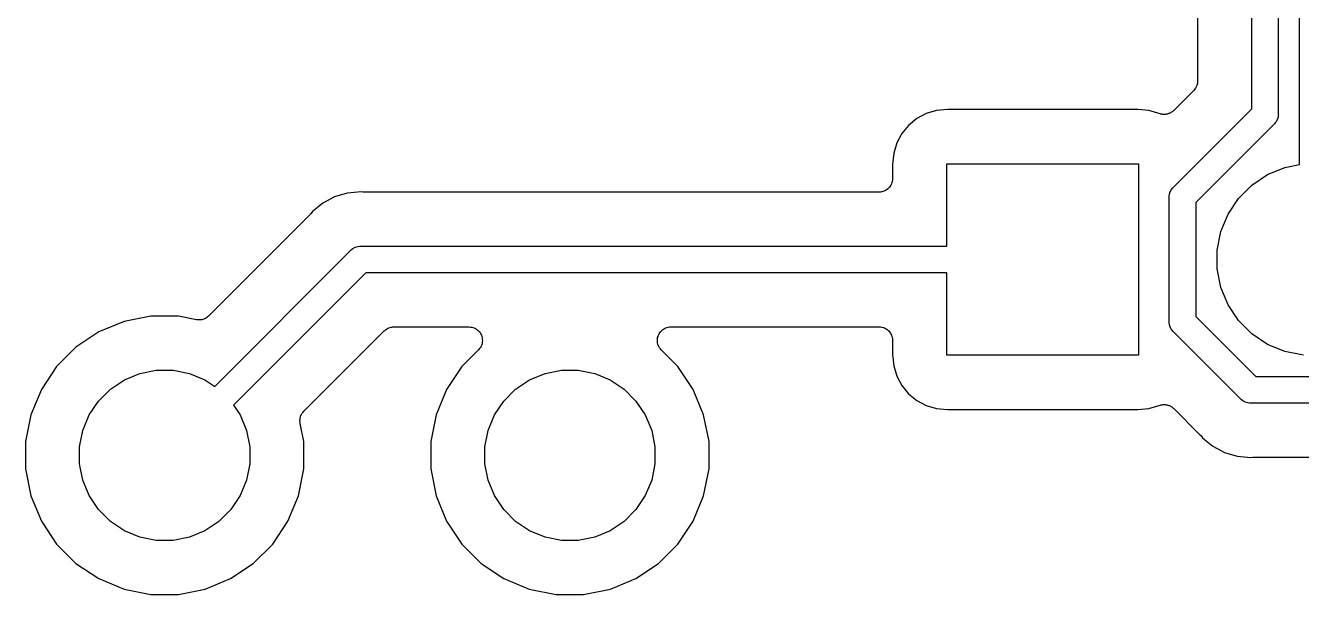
# Model space of a CAD drawing. Extents: x 20 to 116, y -135 to -20.
# Drawn here: x 56.81 to 68.8, y -84.69 to -79.34 of the extents above; entities that cross this region are included whole.
import ezdxf

# ---------------------------------------------------------------- set-up
doc = ezdxf.new("R2010")
doc.units = 0
doc.layers.add('BLACK', color=7, linetype='CONTINUOUS')

msp = doc.modelspace()

# ---------------------------------------------------------------- linework, layer by layer
at = {"layer": 'BLACK', "linetype": 'Continuous'}
for p, q in [((68.785, -80.6472), (68.785, -65.9311)), ((68.585, -75.1311), (68.585, -80.1709)), ((68.335, -80.1252), (68.335, -75.25)), ((67.827, -75.885), (67.827, -79.8622)), ((67.8242, -79.8886), (67.8207, -79.8998)), ((67.8243, -79.8879), (67.8242, -79.8886)), ((67.8245, -79.8873), (67.8243, -79.8879)), ((67.8257, -79.8757), (67.8245, -79.8873)), ((67.827, -79.864), (67.8257, -79.8757)), ((67.827, -79.8622), (67.827, -79.8626)), ((67.827, -79.8626), (67.827, -79.8626)), ((67.827, -79.8626), (67.827, -79.8627)), ((67.827, -79.8627), (67.827, -79.864)), ((67.7898, -79.952), (67.6021, -80.1397)), ((67.7972, -79.9429), (67.7898, -79.952)), ((67.8048, -79.934), (67.7972, -79.9429)), ((67.8051, -79.9334), (67.8048, -79.934)), ((67.8055, -79.9329), (67.8051, -79.9334)), ((67.8111, -79.9225), (67.8055, -79.9329)), ((67.8167, -79.9122), (67.8111, -79.9225)), ((67.8169, -79.9116), (67.8167, -79.9122)), ((67.8172, -79.911), (67.8169, -79.9116)), ((67.8207, -79.8998), (67.8172, -79.911)), ((65.4762, -80.1289), (65.3704, -80.1394)), ((67.2638, -80.1289), (65.4762, -80.1289)), ((67.3696, -80.1393), (67.2638, -80.1289)), ((67.6009, -80.8593), (68.335, -80.1252)), ((65.1864, -80.2156), (65.1091, -80.2791)), ((65.2747, -80.1684), (65.1864, -80.2156)), ((65.3704, -80.1394), (65.2747, -80.1684)), ((67.4754, -80.1715), (67.3696, -80.1393)), ((67.4809, -80.1726), (67.4754, -80.1715)), ((67.4863, -80.1742), (67.4809, -80.1726)), ((67.4931, -80.175), (67.4863, -80.1742)), ((67.4997, -80.1763), (67.4931, -80.175)), ((67.5053, -80.1763), (67.4997, -80.1763)), ((67.5109, -80.1769), (67.5053, -80.1763)), ((67.5177, -80.1763), (67.5109, -80.1769)), ((67.5245, -80.1763), (67.5177, -80.1763)), ((67.53, -80.1752), (67.5245, -80.1763)), ((67.5356, -80.1748), (67.53, -80.1752)), ((67.5422, -80.1729), (67.5356, -80.1748)), ((67.5488, -80.1715), (67.5422, -80.1729)), ((67.554, -80.1694), (67.5488, -80.1715)), ((67.5594, -80.1678), (67.554, -80.1694)), ((67.5655, -80.1647), (67.5594, -80.1678)), ((67.5718, -80.1621), (67.5655, -80.1647)), ((67.5764, -80.159), (67.5718, -80.1621)), ((67.5814, -80.1564), (67.5764, -80.159)), ((67.5868, -80.1522), (67.5814, -80.1564)), ((67.5924, -80.1484), (67.5868, -80.1522)), ((67.5964, -80.1445), (67.5924, -80.1484)), ((67.6008, -80.141), (67.5964, -80.1445)), ((67.6021, -80.1397), (67.6008, -80.141)), ((68.5644, -80.2468), (68.5569, -80.256)), ((68.576, -80.2251), (68.5644, -80.2468)), ((68.5769, -80.2223), (68.576, -80.2251)), ((68.5832, -80.2015), (68.5769, -80.2223)), ((68.585, -80.1831), (68.5832, -80.2015)), ((68.585, -80.1709), (68.5856, -80.177)), ((68.5856, -80.177), (68.585, -80.1831)), ((68.585, -80.1831), (68.585, -80.1831)), ((65.0456, -80.3564), (64.9984, -80.4447)), ((65.1091, -80.2791), (65.0456, -80.3564)), ((68.544, -80.2697), (67.81, -81.0038)), ((68.5488, -80.2658), (68.544, -80.2697)), ((68.5569, -80.256), (68.5488, -80.2658)), ((64.9984, -80.4447), (64.9693, -80.5404)), ((64.9693, -80.5404), (64.9589, -80.6462)), ((64.9589, -80.6462), (64.9589, -80.78)), ((65.47, -81.415), (65.47, -80.64)), ((65.47, -80.64), (67.27, -80.64)), ((67.27, -80.64), (67.27, -82.44)), ((68.4837, -80.7424), (68.6475, -80.6746)), ((68.6475, -80.6746), (68.785, -80.6472)), ((64.9367, -80.8518), (64.929, -80.8609)), ((64.9369, -80.8514), (64.9367, -80.8518)), ((64.9372, -80.851), (64.9369, -80.8514)), ((64.9429, -80.8405), (64.9372, -80.851)), ((64.9487, -80.83), (64.9429, -80.8405)), ((64.9488, -80.8296), (64.9487, -80.83)), ((64.949, -80.8292), (64.9488, -80.8296)), ((64.9525, -80.8178), (64.949, -80.8292)), ((64.9562, -80.8064), (64.9525, -80.8178)), ((64.9563, -80.8055), (64.9562, -80.806)), ((64.9562, -80.806), (64.9562, -80.8064)), ((64.9576, -80.7937), (64.9563, -80.8055)), ((64.9589, -80.7818), (64.9576, -80.7937)), ((64.9589, -80.78), (64.9589, -80.7809)), ((64.9589, -80.7809), (64.9589, -80.7809)), ((64.9589, -80.7809), (64.9589, -80.7809)), ((64.9589, -80.7809), (64.9589, -80.7818)), ((68.2109, -80.9663), (68.3363, -80.8409)), ((68.3363, -80.8409), (68.4837, -80.7424)), ((59.7116, -80.9524), (59.6016, -81.0111)), ((59.8309, -80.9162), (59.7116, -80.9524)), ((59.93, -80.9064), (59.8309, -80.9162)), ((59.9301, -80.9064), (59.93, -80.9064)), ((59.955, -80.9039), (59.9301, -80.9064)), ((59.9799, -80.9064), (59.955, -80.9039)), ((59.9852, -80.9064), (59.9799, -80.9064)), ((59.9905, -80.907), (59.9852, -80.9064)), ((59.9923, -80.907), (59.9905, -80.907)), ((64.8319, -80.907), (59.9923, -80.907)), ((64.8438, -80.9058), (64.8319, -80.907)), ((64.8557, -80.9047), (64.8438, -80.9058)), ((64.8562, -80.9046), (64.8557, -80.9047)), ((64.8566, -80.9046), (64.8562, -80.9046)), ((64.8681, -80.9011), (64.8566, -80.9046)), ((64.8795, -80.8978), (64.8681, -80.9011)), ((64.8799, -80.8975), (64.8795, -80.8978)), ((64.8803, -80.8974), (64.8799, -80.8975)), ((64.8909, -80.8918), (64.8803, -80.8974)), ((64.9015, -80.8863), (64.8909, -80.8918)), ((64.9018, -80.886), (64.9015, -80.8863)), ((64.9022, -80.8858), (64.9018, -80.886)), ((64.9115, -80.8782), (64.9022, -80.8858)), ((64.9208, -80.8707), (64.9115, -80.8782)), ((64.9211, -80.8704), (64.9208, -80.8707)), ((64.9214, -80.8701), (64.9211, -80.8704)), ((64.929, -80.8609), (64.9214, -80.8701)), ((67.5594, -80.952), (67.5604, -80.9415)), ((67.56, -80.9581), (67.5594, -80.952)), ((67.56, -82.1219), (67.56, -80.9581)), ((67.5604, -80.9415), (67.5618, -80.9275)), ((67.5618, -80.9275), (67.5624, -80.9255)), ((67.5624, -80.9255), (67.569, -80.9039)), ((67.569, -80.9039), (67.5806, -80.8822)), ((67.5806, -80.8822), (67.5923, -80.8679)), ((67.5923, -80.8679), (67.5962, -80.8632)), ((67.5923, -80.8679), (67.5923, -80.8679)), ((67.5962, -80.8632), (67.6009, -80.8593)), ((68.1124, -81.1137), (68.2109, -80.9663)), ((59.5052, -81.0902), (59.4894, -81.1096)), ((59.5678, -81.0389), (59.5052, -81.0902)), ((59.6016, -81.0111), (59.5678, -81.0389)), ((59.5678, -81.0389), (59.5678, -81.0389)), ((67.81, -81.0038), (67.81, -82.0762)), ((59.481, -81.1188), (58.5287, -82.0711)), ((59.4844, -81.1147), (59.481, -81.1188)), ((59.4882, -81.1109), (59.4844, -81.1147)), ((59.4894, -81.1096), (59.4882, -81.1109)), ((68.0446, -81.2775), (68.1124, -81.1137)), ((68.01, -81.4514), (68.0446, -81.2775)), ((59.8623, -81.4559), (59.8662, -81.4512)), ((59.8662, -81.4512), (59.8721, -81.4463)), ((59.8721, -81.4463), (59.8852, -81.4356)), ((59.8852, -81.4356), (59.9069, -81.424)), ((59.9069, -81.424), (59.9305, -81.4168)), ((59.9305, -81.4168), (59.9489, -81.415)), ((59.9489, -81.415), (59.955, -81.4144)), ((59.9489, -81.415), (59.9489, -81.415)), ((59.955, -81.4144), (59.9611, -81.415)), ((59.9611, -81.415), (65.47, -81.415)), ((68.01, -81.6286), (68.01, -81.4514)), ((58.5858, -82.7324), (59.8623, -81.4559)), ((60.0068, -81.665), (58.7626, -82.9092)), ((65.47, -81.665), (60.0068, -81.665)), ((65.47, -82.44), (65.47, -81.665)), ((68.0446, -81.8025), (68.01, -81.6286)), ((68.1124, -81.9663), (68.0446, -81.8025)), ((68.2109, -82.1137), (68.1124, -81.9663)), ((57.7335, -82.1223), (57.4954, -82.2209)), ((57.9862, -82.072), (57.7335, -82.1223)), ((58.2438, -82.072), (57.9862, -82.072)), ((58.4141, -82.1059), (58.2438, -82.072)), ((58.4259, -82.107), (58.4141, -82.1059)), ((58.4376, -82.1083), (58.4259, -82.107)), ((58.4382, -82.1083), (58.4376, -82.1083)), ((58.4388, -82.1083), (58.4382, -82.1083)), ((58.4505, -82.1072), (58.4388, -82.1083)), ((58.4622, -82.1061), (58.4505, -82.1072)), ((58.4628, -82.106), (58.4622, -82.1061)), ((58.4634, -82.1059), (58.4628, -82.106)), ((58.4747, -82.1025), (58.4634, -82.1059)), ((58.486, -82.0992), (58.4747, -82.1025)), ((58.4866, -82.0989), (58.486, -82.0992)), ((58.4872, -82.0988), (58.4866, -82.0989)), ((58.4976, -82.0932), (58.4872, -82.0988)), ((58.5081, -82.0878), (58.4976, -82.0932)), ((58.5085, -82.0874), (58.5081, -82.0878)), ((58.5091, -82.0872), (58.5085, -82.0874)), ((58.5182, -82.0797), (58.5091, -82.0872)), ((58.5274, -82.0724), (58.5182, -82.0797)), ((58.5283, -82.0715), (58.5274, -82.0724)), ((58.5287, -82.0711), (58.5283, -82.0715)), ((58.5283, -82.0715), (58.5283, -82.0715)), ((58.5283, -82.0715), (58.5283, -82.0715)), ((60.2581, -82.1741), (60.2698, -82.173)), ((60.2698, -82.173), (60.9756, -82.173)), ((60.9756, -82.173), (60.9769, -82.173)), ((60.9769, -82.173), (60.9769, -82.173)), ((60.9769, -82.173), (60.977, -82.173)), ((60.977, -82.173), (60.9774, -82.173)), ((60.9774, -82.173), (60.9896, -82.1744)), ((62.8622, -82.1742), (62.8744, -82.173)), ((62.8744, -82.173), (64.8319, -82.173)), ((64.8319, -82.173), (64.8328, -82.173)), ((64.8328, -82.173), (64.8328, -82.173)), ((64.8328, -82.173), (64.8328, -82.173)), ((64.8328, -82.173), (64.8337, -82.173)), ((64.8337, -82.173), (64.8456, -82.1743)), ((67.5594, -82.128), (67.56, -82.1219)), ((67.56, -82.1341), (67.5594, -82.128)), ((67.5618, -82.1525), (67.56, -82.1341)), ((67.56, -82.1341), (67.56, -82.1341)), ((67.569, -82.1761), (67.5618, -82.1525)), ((67.81, -82.0762), (68.3738, -82.64)), ((68.3363, -82.2391), (68.2109, -82.1137)), ((57.4954, -82.2209), (57.2812, -82.364)), ((59.4239, -82.9663), (60.18, -82.2102)), ((60.18, -82.2102), (60.1803, -82.2099)), ((60.1803, -82.2099), (60.1813, -82.209)), ((60.1803, -82.2099), (60.1803, -82.2099)), ((60.1803, -82.2099), (60.1803, -82.2099)), ((60.1813, -82.209), (60.1905, -82.2016)), ((60.1905, -82.2016), (60.1995, -82.1942)), ((60.1995, -82.1942), (60.2001, -82.1939)), ((60.2001, -82.1939), (60.2006, -82.1935)), ((60.2006, -82.1935), (60.2111, -82.1881)), ((60.2111, -82.1881), (60.2214, -82.1826)), ((60.2214, -82.1826), (60.222, -82.1824)), ((60.222, -82.1824), (60.2226, -82.1821)), ((60.2226, -82.1821), (60.2339, -82.1788)), ((60.2339, -82.1788), (60.2451, -82.1754)), ((60.2451, -82.1754), (60.2458, -82.1754)), ((60.2458, -82.1754), (60.2464, -82.1752)), ((60.2464, -82.1752), (60.2581, -82.1741)), ((60.9896, -82.1744), (61.0016, -82.1757)), ((61.0016, -82.1757), (61.0018, -82.1757)), ((61.0018, -82.1757), (61.002, -82.1758)), ((61.002, -82.1758), (61.0137, -82.1795)), ((61.0137, -82.1795), (61.0252, -82.1831)), ((61.0252, -82.1831), (61.0254, -82.1832)), ((61.0254, -82.1832), (61.0256, -82.1833)), ((61.0256, -82.1833), (61.0363, -82.1891)), ((61.0363, -82.1891), (61.047, -82.195)), ((61.047, -82.195), (61.0472, -82.1951)), ((61.0472, -82.1951), (61.0474, -82.1952)), ((61.0474, -82.1952), (61.0566, -82.203)), ((61.0566, -82.203), (61.066, -82.2108)), ((61.066, -82.2108), (61.0662, -82.211)), ((61.0662, -82.211), (61.0663, -82.2111)), ((61.0663, -82.2111), (61.0739, -82.2206)), ((61.0739, -82.2206), (61.0816, -82.2301)), ((61.0816, -82.2301), (61.0817, -82.2303)), ((61.0817, -82.2303), (61.0819, -82.2305)), ((61.0819, -82.2305), (61.0875, -82.2411)), ((61.0875, -82.2411), (61.0932, -82.252)), ((61.0932, -82.252), (61.0933, -82.2522)), ((61.0933, -82.2522), (61.0934, -82.2524)), ((61.0934, -82.2524), (61.0968, -82.2641)), ((61.0968, -82.2641), (61.1003, -82.2758)), ((61.1003, -82.2758), (61.1003, -82.276)), ((61.1003, -82.276), (61.1004, -82.2762)), ((61.1004, -82.2762), (61.1015, -82.2884)), ((61.1015, -82.2884), (61.1026, -82.3004)), ((62.7474, -82.2987), (62.7487, -82.2866)), ((62.7487, -82.2866), (62.75, -82.2745)), ((62.75, -82.2745), (62.7501, -82.2742)), ((62.7501, -82.274), (62.7537, -82.2625)), ((62.7501, -82.2742), (62.7501, -82.274)), ((62.7537, -82.2625), (62.7573, -82.2508)), ((62.7573, -82.2508), (62.7574, -82.2506)), ((62.7574, -82.2506), (62.7575, -82.2504)), ((62.7575, -82.2504), (62.7633, -82.2397)), ((62.7633, -82.2397), (62.7691, -82.229)), ((62.7691, -82.229), (62.7692, -82.2288)), ((62.7692, -82.2288), (62.7694, -82.2286)), ((62.7694, -82.2286), (62.7772, -82.2192)), ((62.7772, -82.2192), (62.7849, -82.2099)), ((62.7849, -82.2099), (62.7851, -82.2097)), ((62.7851, -82.2097), (62.7852, -82.2096)), ((62.7852, -82.2096), (62.7947, -82.2019)), ((62.7947, -82.2019), (62.8041, -82.1942)), ((62.8041, -82.1942), (62.8043, -82.1941)), ((62.8043, -82.1941), (62.8045, -82.194)), ((62.8045, -82.194), (62.8153, -82.1883)), ((62.8153, -82.1883), (62.826, -82.1826)), ((62.826, -82.1826), (62.8262, -82.1825)), ((62.8262, -82.1825), (62.8264, -82.1824)), ((62.8264, -82.1824), (62.838, -82.179)), ((62.838, -82.179), (62.8497, -82.1754)), ((62.8497, -82.1754), (62.85, -82.1754)), ((62.85, -82.1754), (62.8502, -82.1753)), ((62.8502, -82.1753), (62.8622, -82.1742)), ((64.8456, -82.1743), (64.8575, -82.1756)), ((64.8575, -82.1756), (64.8579, -82.1757)), ((64.8579, -82.1757), (64.8583, -82.1758)), ((64.8583, -82.1758), (64.8697, -82.1794)), ((64.8697, -82.1794), (64.8811, -82.1829)), ((64.8811, -82.1829), (64.8815, -82.1831)), ((64.8815, -82.1831), (64.882, -82.1833)), ((64.882, -82.1833), (64.8924, -82.189)), ((64.8924, -82.189), (64.9029, -82.1947)), ((64.9029, -82.1947), (64.9033, -82.195)), ((64.9033, -82.195), (64.9037, -82.1952)), ((64.9037, -82.1952), (64.9128, -82.2029)), ((64.9128, -82.2029), (64.922, -82.2105)), ((64.922, -82.2105), (64.9223, -82.2109)), ((64.9223, -82.2109), (64.9227, -82.2111)), ((64.9227, -82.2111), (64.9302, -82.2205)), ((64.9302, -82.2205), (64.9377, -82.2297)), ((64.9377, -82.2297), (64.9379, -82.2301)), ((64.9379, -82.2301), (64.9382, -82.2305)), ((64.9382, -82.2305), (64.9437, -82.2411)), ((64.9437, -82.2411), (64.9493, -82.2516)), ((64.9493, -82.2516), (64.9495, -82.252)), ((64.9495, -82.252), (64.9497, -82.2524)), ((64.9497, -82.2524), (64.953, -82.2639)), ((64.953, -82.2639), (64.9565, -82.2753)), ((64.9565, -82.2753), (64.9566, -82.2758)), ((64.9566, -82.2758), (64.9567, -82.2762)), ((64.9567, -82.2762), (64.9578, -82.2881)), ((64.9578, -82.2881), (64.9589, -82.3)), ((67.5806, -82.1978), (67.569, -82.1761)), ((67.5962, -82.2168), (67.5806, -82.1978)), ((67.601, -82.2207), (67.5962, -82.2168)), ((68.2293, -82.8491), (67.601, -82.2207)), ((68.4837, -82.3376), (68.3363, -82.2391)), ((57.2812, -82.364), (57.099, -82.5462)), ((61.0654, -82.3898), (60.909, -82.5462)), ((61.0732, -82.3804), (61.0654, -82.3898)), ((61.0809, -82.371), (61.0732, -82.3804)), ((61.081, -82.3708), (61.0809, -82.371)), ((61.0811, -82.3706), (61.081, -82.3708)), ((61.0868, -82.3601), (61.0811, -82.3706)), ((61.0927, -82.3492), (61.0868, -82.3601)), ((61.0929, -82.3488), (61.0927, -82.349)), ((61.0927, -82.349), (61.0927, -82.3492)), ((61.0964, -82.3373), (61.0929, -82.3488)), ((61.1, -82.3255), (61.0964, -82.3373)), ((61.1001, -82.3251), (61.1, -82.3253)), ((61.1, -82.3253), (61.1, -82.3255)), ((61.1013, -82.313), (61.1001, -82.3251)), ((61.1026, -82.3009), (61.1013, -82.313)), ((61.1026, -82.3004), (61.1026, -82.3007)), ((61.1026, -82.3007), (61.1026, -82.3009)), ((62.7474, -82.2989), (62.7474, -82.2987)), ((62.7474, -82.2991), (62.7474, -82.2989)), ((62.7485, -82.3112), (62.7474, -82.2991)), ((62.7496, -82.3234), (62.7485, -82.3112)), ((62.7496, -82.3236), (62.7496, -82.3234)), ((62.7496, -82.3238), (62.7496, -82.3236)), ((62.753, -82.3353), (62.7496, -82.3238)), ((62.7565, -82.3472), (62.753, -82.3353)), ((62.7566, -82.3474), (62.7565, -82.3472)), ((62.7566, -82.3476), (62.7566, -82.3474)), ((62.7623, -82.3584), (62.7566, -82.3476)), ((62.7679, -82.3692), (62.7623, -82.3584)), ((62.768, -82.3693), (62.7679, -82.3692)), ((62.7681, -82.3695), (62.768, -82.3693)), ((62.7758, -82.379), (62.7681, -82.3695)), ((62.7833, -82.3885), (62.7758, -82.379)), ((62.7836, -82.3888), (62.7833, -82.3885)), ((62.7837, -82.3889), (62.7836, -82.3888)), ((62.7846, -82.3898), (62.7837, -82.3889)), ((62.7837, -82.3889), (62.7837, -82.3889)), ((62.941, -82.5462), (62.7846, -82.3898)), ((64.9589, -82.3), (64.9589, -82.4338)), ((68.6475, -82.4054), (68.4837, -82.3376)), ((68.8214, -82.44), (68.6475, -82.4054)), ((64.9589, -82.4338), (64.9693, -82.5396)), ((67.27, -82.44), (65.47, -82.44)), ((57.099, -82.5462), (56.9559, -82.7604)), ((57.7361, -82.671), (57.8816, -82.6107)), ((57.8816, -82.6107), (58.0362, -82.58)), ((58.0362, -82.58), (58.1938, -82.58)), ((58.1938, -82.58), (58.3484, -82.6107)), ((58.3484, -82.6107), (58.4939, -82.671)), ((60.909, -82.5462), (60.7659, -82.7604)), ((61.5461, -82.671), (61.6916, -82.6107)), ((61.6916, -82.6107), (61.8462, -82.58)), ((61.8462, -82.58), (62.0038, -82.58)), ((62.0038, -82.58), (62.1584, -82.6107)), ((62.1584, -82.6107), (62.3039, -82.671)), ((63.0841, -82.7604), (62.941, -82.5462)), ((64.9693, -82.5396), (64.9984, -82.6353)), ((64.9984, -82.6353), (65.0456, -82.7236)), ((68.3738, -82.64), (69.4462, -82.64)), ((56.9559, -82.7604), (56.8573, -82.9985)), ((57.4936, -82.87), (57.605, -82.7586)), ((57.605, -82.7586), (57.7361, -82.671)), ((58.4939, -82.671), (58.5858, -82.7324)), ((60.7659, -82.7604), (60.6673, -82.9985)), ((61.3036, -82.87), (61.415, -82.7586)), ((61.415, -82.7586), (61.5461, -82.671)), ((62.3039, -82.671), (62.435, -82.7586)), ((62.435, -82.7586), (62.5464, -82.87)), ((63.1827, -82.9985), (63.0841, -82.7604)), ((65.0456, -82.7236), (65.1091, -82.8009)), ((57.406, -83.0011), (57.4936, -82.87)), ((61.216, -83.0011), (61.3036, -82.87)), ((62.5464, -82.87), (62.634, -83.0011)), ((65.1091, -82.8009), (65.1864, -82.8644)), ((65.1864, -82.8644), (65.2747, -82.9116)), ((68.2332, -82.8538), (68.2293, -82.8491)), ((68.2379, -82.8577), (68.2332, -82.8538)), ((68.2522, -82.8694), (68.2379, -82.8577)), ((68.2702, -82.8791), (68.2522, -82.8694)), ((68.2739, -82.881), (68.2702, -82.8791)), ((68.2975, -82.8882), (68.2739, -82.881)), ((68.3159, -82.89), (68.2975, -82.8882)), ((68.322, -82.8906), (68.3159, -82.89)), ((68.3159, -82.89), (68.3159, -82.89)), ((68.3281, -82.89), (68.322, -82.8906)), ((69.4919, -82.89), (68.3281, -82.89)), ((56.8573, -82.9985), (56.807, -83.2512)), ((57.3457, -83.1466), (57.406, -83.0011)), ((58.7626, -82.9092), (58.824, -83.0011)), ((58.824, -83.0011), (58.8843, -83.1466)), ((59.393, -83.0185), (59.3964, -83.0073)), ((59.3964, -83.0073), (59.3967, -83.0068)), ((59.3967, -83.0068), (59.3969, -83.0062)), ((59.3969, -83.0062), (59.4026, -82.9958)), ((59.4026, -82.9958), (59.4082, -82.9855)), ((59.4082, -82.9855), (59.4085, -82.985)), ((59.4085, -82.985), (59.4088, -82.9845)), ((59.4088, -82.9845), (59.4164, -82.9754)), ((59.4164, -82.9754), (59.4239, -82.9663)), ((60.6673, -82.9985), (60.617, -83.2512)), ((61.1557, -83.1466), (61.216, -83.0011)), ((62.634, -83.0011), (62.6943, -83.1466)), ((63.233, -83.2512), (63.1827, -82.9985)), ((65.2747, -82.9116), (65.3704, -82.9406)), ((65.3704, -82.9406), (65.4762, -82.9511)), ((65.4762, -82.9511), (67.2638, -82.9511)), ((67.2638, -82.9511), (67.3696, -82.9406)), ((67.3696, -82.9406), (67.4754, -82.9085)), ((67.4754, -82.9085), (67.4771, -82.908)), ((67.4771, -82.908), (67.4827, -82.907)), ((67.4827, -82.907), (67.488, -82.9054)), ((67.488, -82.9054), (67.4948, -82.9048)), ((67.4948, -82.9048), (67.5015, -82.9035)), ((67.5015, -82.9035), (67.5071, -82.9036)), ((67.5071, -82.9036), (67.5127, -82.9031)), ((67.5127, -82.9031), (67.5195, -82.9038)), ((67.5195, -82.9038), (67.5263, -82.9039)), ((67.5263, -82.9039), (67.5318, -82.905)), ((67.5318, -82.905), (67.5374, -82.9056)), ((67.5374, -82.9056), (67.5439, -82.9076)), ((67.5439, -82.9076), (67.5505, -82.909)), ((67.5505, -82.909), (67.5557, -82.9112)), ((67.5557, -82.9112), (67.5611, -82.9128)), ((67.5611, -82.9128), (67.5671, -82.916)), ((67.5671, -82.916), (67.5733, -82.9187)), ((67.5733, -82.9187), (67.578, -82.9219)), ((67.578, -82.9219), (67.5829, -82.9245)), ((67.5829, -82.9245), (67.5882, -82.9289)), ((67.5882, -82.9289), (67.5938, -82.9327)), ((67.5938, -82.9327), (67.5977, -82.9367)), ((67.5977, -82.9367), (67.6021, -82.9403)), ((67.6021, -82.9403), (67.848, -83.1862)), ((59.3867, -83.0545), (59.388, -83.0427)), ((59.3868, -83.0551), (59.3867, -83.0545)), ((59.3867, -83.0557), (59.3868, -83.0551)), ((59.3878, -83.0673), (59.3867, -83.0557)), ((59.3888, -83.0791), (59.3878, -83.0673)), ((59.388, -83.0427), (59.3892, -83.031)), ((59.389, -83.0803), (59.3888, -83.0791)), ((59.389, -83.0804), (59.389, -83.0803)), ((59.389, -83.0803), (59.389, -83.0803)), ((59.3891, -83.0809), (59.389, -83.0804)), ((59.423, -83.2512), (59.3891, -83.0809)), ((59.3892, -83.031), (59.3894, -83.0304)), ((59.3894, -83.0298), (59.393, -83.0185)), ((59.3894, -83.0304), (59.3894, -83.0298)), ((56.807, -83.2512), (56.807, -83.5088)), ((57.315, -83.3012), (57.3457, -83.1466)), ((58.8843, -83.1466), (58.915, -83.3012)), ((59.423, -83.5088), (59.423, -83.2512)), ((60.617, -83.2512), (60.617, -83.5088)), ((61.125, -83.3012), (61.1557, -83.1466)), ((62.6943, -83.1466), (62.725, -83.3012)), ((63.233, -83.5088), (63.233, -83.2512)), ((67.848, -83.1862), (67.8492, -83.1875)), ((67.8492, -83.1875), (67.8526, -83.1917)), ((67.8526, -83.1917), (67.8564, -83.1954)), ((67.8564, -83.1954), (67.8722, -83.2148)), ((67.8722, -83.2148), (67.8916, -83.2306)), ((67.8916, -83.2306), (67.9686, -83.2939)), ((57.315, -83.4588), (57.315, -83.3012)), ((58.915, -83.3012), (58.915, -83.4588)), ((61.125, -83.4588), (61.125, -83.3012)), ((62.725, -83.3012), (62.725, -83.4588)), ((67.9686, -83.2939), (68.0522, -83.3385)), ((68.0522, -83.3385), (68.0522, -83.3385)), ((68.0522, -83.3385), (68.0786, -83.3526)), ((68.0786, -83.3526), (68.1979, -83.3888)), ((57.3457, -83.6134), (57.315, -83.4588)), ((58.915, -83.4588), (58.8843, -83.6134)), ((61.1557, -83.6134), (61.125, -83.4588)), ((62.725, -83.4588), (62.6943, -83.6134)), ((68.1979, -83.3888), (68.2971, -83.3986)), ((68.2971, -83.3986), (68.2971, -83.3986)), ((68.2971, -83.3986), (68.322, -83.4011)), ((68.322, -83.4011), (68.3469, -83.3986)), ((68.3469, -83.3986), (68.3486, -83.3985)), ((68.3486, -83.3985), (68.354, -83.3985)), ((68.354, -83.3985), (68.3593, -83.398)), ((68.3593, -83.398), (69.4607, -83.398)), ((56.807, -83.5088), (56.8573, -83.7615)), ((57.406, -83.7589), (57.3457, -83.6134)), ((58.8843, -83.6134), (58.824, -83.7589)), ((59.3727, -83.7615), (59.423, -83.5088)), ((60.617, -83.5088), (60.6673, -83.7615)), ((61.216, -83.7589), (61.1557, -83.6134)), ((62.6943, -83.6134), (62.634, -83.7589)), ((63.1827, -83.7615), (63.233, -83.5088)), ((56.8573, -83.7615), (56.9559, -83.9996)), ((57.4936, -83.89), (57.406, -83.7589)), ((58.824, -83.7589), (58.7364, -83.89)), ((59.2741, -83.9996), (59.3727, -83.7615)), ((60.6673, -83.7615), (60.7659, -83.9996)), ((61.3036, -83.89), (61.216, -83.7589)), ((62.634, -83.7589), (62.5464, -83.89)), ((63.0841, -83.9996), (63.1827, -83.7615)), ((57.605, -84.0014), (57.4936, -83.89)), ((58.7364, -83.89), (58.625, -84.0014)), ((61.415, -84.0014), (61.3036, -83.89)), ((62.5464, -83.89), (62.435, -84.0014)), ((56.9559, -83.9996), (57.099, -84.2138)), ((57.7361, -84.089), (57.605, -84.0014)), ((57.8816, -84.1493), (57.7361, -84.089)), ((58.4939, -84.089), (58.3484, -84.1493)), ((58.625, -84.0014), (58.4939, -84.089)), ((59.131, -84.2138), (59.2741, -83.9996)), ((60.7659, -83.9996), (60.909, -84.2138)), ((61.5461, -84.089), (61.415, -84.0014)), ((61.6916, -84.1493), (61.5461, -84.089)), ((62.3039, -84.089), (62.1584, -84.1493)), ((62.435, -84.0014), (62.3039, -84.089)), ((62.941, -84.2138), (63.0841, -83.9996)), ((58.0362, -84.18), (57.8816, -84.1493)), ((58.1938, -84.18), (58.0362, -84.18)), ((58.3484, -84.1493), (58.1938, -84.18)), ((61.8462, -84.18), (61.6916, -84.1493)), ((62.0038, -84.18), (61.8462, -84.18)), ((62.1584, -84.1493), (62.0038, -84.18)), ((57.099, -84.2138), (57.2812, -84.396)), ((58.9488, -84.396), (59.131, -84.2138)), ((60.909, -84.2138), (61.0912, -84.396)), ((62.7588, -84.396), (62.941, -84.2138)), ((57.2812, -84.396), (57.4954, -84.5391)), ((58.7346, -84.5391), (58.9488, -84.396)), ((61.0912, -84.396), (61.3054, -84.5391)), ((62.5446, -84.5391), (62.7588, -84.396)), ((57.4954, -84.5391), (57.7335, -84.6377)), ((58.4965, -84.6377), (58.7346, -84.5391)), ((61.3054, -84.5391), (61.5435, -84.6377)), ((62.3065, -84.6377), (62.5446, -84.5391)), ((57.7335, -84.6377), (57.9862, -84.688)), ((57.9862, -84.688), (58.2438, -84.688)), ((58.2438, -84.688), (58.4965, -84.6377)), ((61.5435, -84.6377), (61.7962, -84.688)), ((61.7962, -84.688), (62.0538, -84.688)), ((62.0538, -84.688), (62.3065, -84.6377))]:
    msp.add_line(p, q, dxfattribs=at)

doc.saveas('drawing.dxf')
